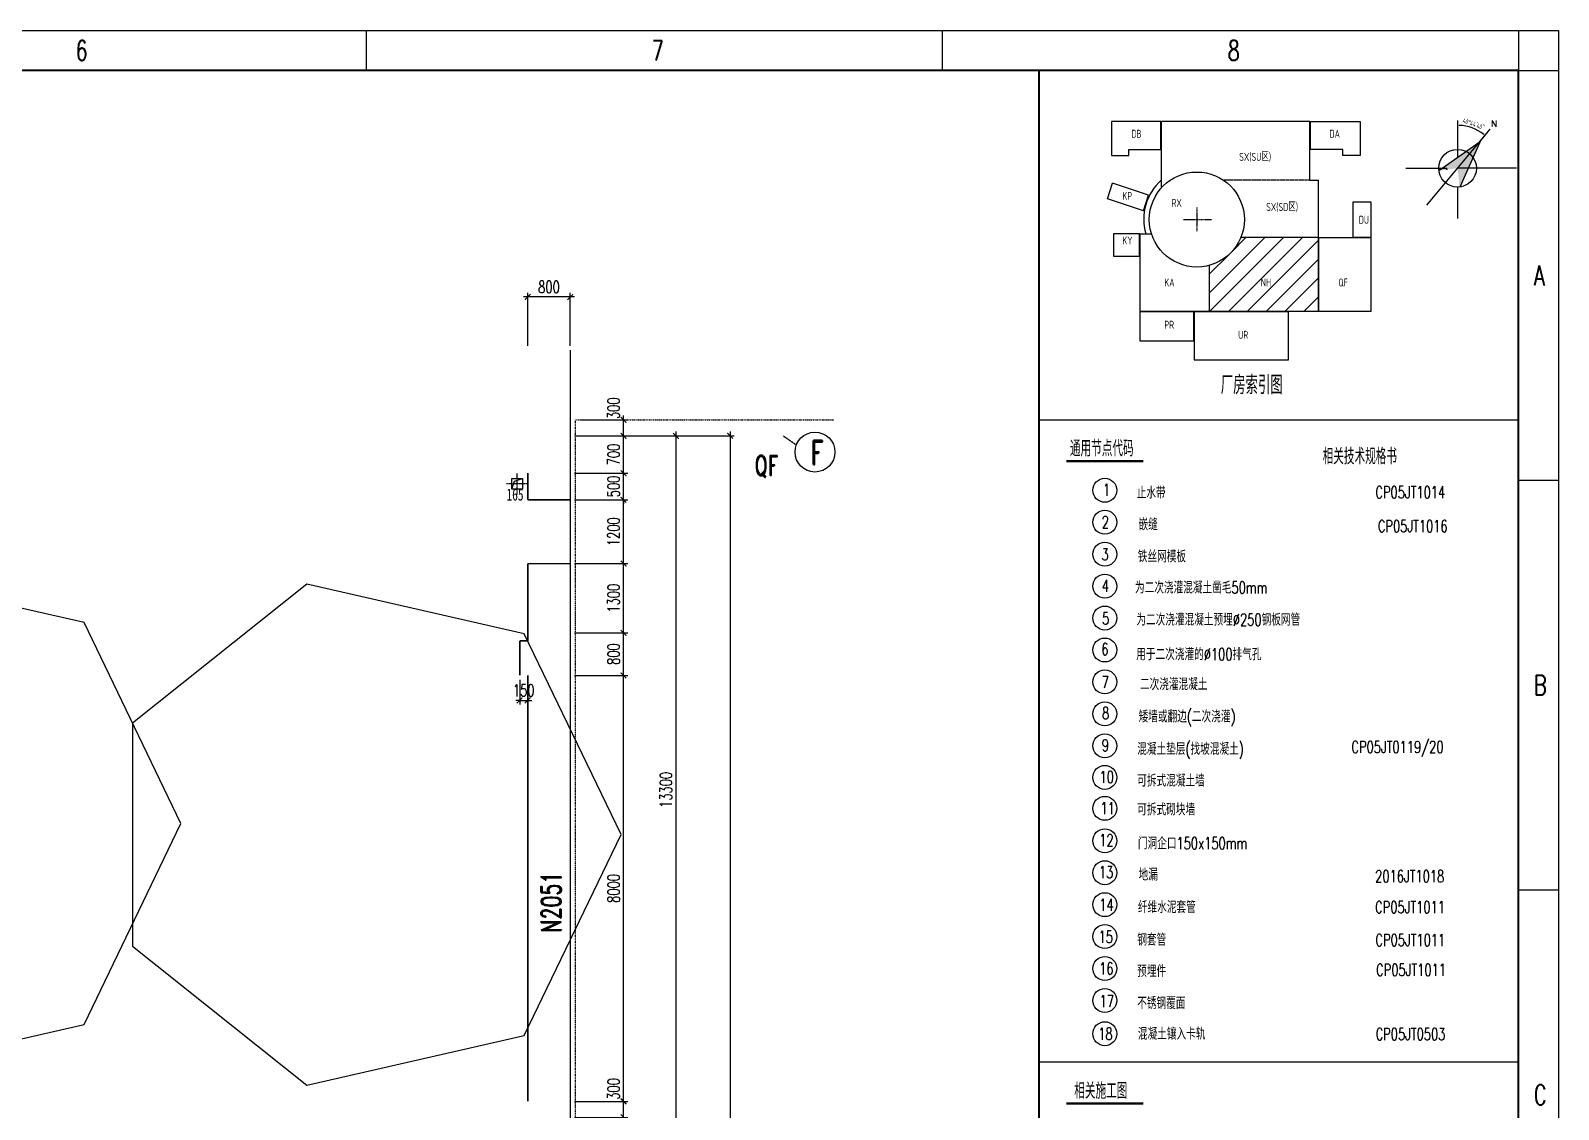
# Model space of a CAD drawing. Extents: x -146752 to 323108, y -93193 to -30118.
# Drawn here: x -59555 to -30863, y -50385 to -30118 of the extents above; entities that cross this region are included whole.
import ezdxf
from ezdxf.enums import TextEntityAlignment as Align

# ---------------------------------------------------------------- set-up
doc = ezdxf.new("R2010")
doc.units = 0
for name, pattern in [('CENTER', [50.8, 31.75, -6.35, 6.35, -6.35]), ('DIVIDEX2', [2.5, 1, -0.5, 0, -0.5, 0, -0.5]), ('DOTE', [2.42, 2, -0.2, 0.02, -0.2]), ('DOTT', [2.8, 0.8, 0.8, 0.8, -0.2, 0, -0.2])]:
    doc.linetypes.add(name, pattern=pattern)
doc.layers.get('0').update_dxf_attribs({"linetype": 'CONTINUOUS'})
doc.layers.get('Defpoints').update_dxf_attribs({"linetype": 'CONTINUOUS'})
for name, color, linetype in [('0S-HOLE', 1, 'CONTINUOUS'), ('AXIS', 1, 'DOTE'), ('B版云线202106', 2, 'CONTINUOUS'), ('C6(轴线)', 1, 'DOTT'), ('C77(文本)', 7, 'CONTINUOUS'), ('DIM', 3, 'CONTINUOUS'), ('NHFVVP_CenterLine', 4, 'CONTINUOUS'), ('NHHQQP_CenterLine', 7, 'CONTINUOUS'), ('NHHTTP_CenterLine', 7, 'CONTINUOUS'), ('NHHWWK', 7, 'CONTINUOUS'), ('NHHWWK_OpenLine', 7, 'CONTINUOUS'), ('TEXT', 4, 'CONTINUOUS'), ('TK', 4, 'CONTINUOUS'), ('wall', 7, 'CONTINUOUS'), ('Wall No.', 1, 'CONTINUOUS'), ('中心线', 2, 'CENTER'), ('厂房分隔线', 2, 'CONTINUOUS'), ('缩略图', 4, 'CONTINUOUS')]:
    doc.layers.add(name, color=color, linetype=linetype)
doc.styles.add('HZ', font='TXT.shx', dxfattribs={"width": 0.7, "bigfont": 'hz.shx'})
doc.styles.add('HZbine', font='txt_____.ttf', dxfattribs={"width": 0.7, "bigfont": 'HZTXT'})
doc.styles.add('RH', font='romans.shx', dxfattribs={"width": 0.7, "bigfont": 'hz.shx'})
doc.styles.add('romand', font='romand.shx', dxfattribs={"width": 0.7, "height": 200, "bigfont": 'OCHINESE.shx'})
doc.styles.add('ROMANT', font='ROMANT.shx', dxfattribs={"width": 0.618, "height": 450, "bigfont": 'ochinese.shx'})
doc.styles.add('S1', font='tssdeng.shx', dxfattribs={"width": 0.7, "bigfont": 'tssdchn.shx'})
doc.styles.add('TSSD_Dimension', font='Tssdeng.shx', dxfattribs={"width": 0.7, "bigfont": 'tssdchn.shx'})
doc.styles.add('TSSD_Label', font='tssdeng.shx', dxfattribs={"width": 0.7, "bigfont": 'hztxt.shx'})
doc.dimstyles.new('DIM_75_1.0', dxfattribs={"dimtxt": 225, "dimasz": 75, "dimexe": 80, "dimexo": 80, "dimgap": 75, "dimtad": 1, "dimdec": 0, "dimtxsty": 'RH', "dimblk": 'ARCHTICK', "dimcen": 400, "dimdle": 80, "dimclrd": 3, "dimclre": 3, "dimclrt": 3, "dimazin": 3, "dimtfac": 1, "dimtdec": 0, "dimtix": 1, "dimtmove": 2, "dimatfit": 3, "dimldrblk": '_DIMX', "dimfxl": 250})

# ---------------------------------------------------------------- blocks, each defined once
blk = doc.blocks.new('_ArchTick')
at = {"color": 0}
blk.add_lwpolyline([(-0.71, -0.71, 0.3, 0.3, 0), (0.71, 0.71, 0.5, 0.5, 0)], format="xyseb", dxfattribs=at)
blk = doc.blocks.new('*D120')
at = {"layer": 'Defpoints', "color": 0, "transparency": 16777216}
for p in [(-49419, -42232, 0), (-48419, -42232), (-49419, -50233)]:
    blk.add_point(p, dxfattribs=at)
at = {"layer": 'DIM', "color": 3, "lineweight": -2, "transparency": 16777216}
for p, q in [((-48419, -50313), (-48419, -42152)), ((-49339, -42232), (-48339, -42232)), ((-49339, -50233), (-48339, -50233))]:
    blk.add_line(p, q, dxfattribs=at)
at = {"layer": 'DIM', "color": 3, "lineweight": -2, "transparency": 16777216, "xscale": 75, "yscale": 75, "zscale": 75}
for p, rotation in [((-48419, -42232), 90), ((-48419, -50233), 270)]:
    blk.add_blockref('_ArchTick', p, dxfattribs=dict(at, rotation=rotation))
at = {"layer": 'DIM', "color": 3, "transparency": 16777216, "insert": (-48606, -46233), "char_height": 225, "attachment_point": 5, "rotation": 90, "style": 'RH'}
blk.add_mtext('\\A1;8000', dxfattribs=at)
blk = doc.blocks.new('_DIMX')
blk.add_line((-150, 0), (150, 0))
at = {"const_width": 50}
blk.add_lwpolyline([(-70, -70), (70, 70)], dxfattribs=at)
blk = doc.blocks.new('*D121')
at = {"layer": 'Defpoints', "color": 0, "transparency": 16777216}
for p in [(-49419, -41432, 0), (-48419, -41432), (-49419, -42232, 0)]:
    blk.add_point(p, dxfattribs=at)
at = {"layer": 'DIM', "color": 3, "lineweight": -2, "transparency": 16777216}
for p, q in [((-49339, -41432), (-48339, -41432)), ((-48419, -42312), (-48419, -41352)), ((-49339, -42232), (-48339, -42232))]:
    blk.add_line(p, q, dxfattribs=at)
at = {"layer": 'DIM', "color": 3, "lineweight": -2, "transparency": 16777216, "xscale": 75, "yscale": 75, "zscale": 75}
for p, rotation in [((-48419, -41432), 90), ((-48419, -42232), 270)]:
    blk.add_blockref('_ArchTick', p, dxfattribs=dict(at, rotation=rotation))
at = {"layer": 'DIM', "color": 3, "transparency": 16777216, "insert": (-48606, -41832), "char_height": 225, "attachment_point": 5, "rotation": 90, "style": 'RH'}
blk.add_mtext('\\A1;800', dxfattribs=at)
blk = doc.blocks.new('*D122')
at = {"layer": 'Defpoints', "color": 0, "transparency": 16777216}
for p in [(-49419, -40132, 0), (-48419, -40132), (-49419, -41432, 0)]:
    blk.add_point(p, dxfattribs=at)
at = {"layer": 'DIM', "color": 3, "lineweight": -2, "transparency": 16777216}
for p, q in [((-49339, -40132), (-48339, -40132)), ((-48419, -41512), (-48419, -40052)), ((-49339, -41432), (-48339, -41432))]:
    blk.add_line(p, q, dxfattribs=at)
at = {"layer": 'DIM', "color": 3, "lineweight": -2, "transparency": 16777216, "xscale": 75, "yscale": 75, "zscale": 75}
for p, rotation in [((-48419, -40132), 90), ((-48419, -41432), 270)]:
    blk.add_blockref('_ArchTick', p, dxfattribs=dict(at, rotation=rotation))
at = {"layer": 'DIM', "color": 3, "transparency": 16777216, "insert": (-48606, -40782), "char_height": 225, "attachment_point": 5, "rotation": 90, "style": 'RH'}
blk.add_mtext('\\A1;1300', dxfattribs=at)
blk = doc.blocks.new('*D123')
at = {"layer": 'Defpoints', "color": 0, "transparency": 16777216}
for p in [(-49419, -37732, 0), (-48419, -37732), (-49419, -38432, 0)]:
    blk.add_point(p, dxfattribs=at)
at = {"layer": 'DIM', "color": 3, "lineweight": -2, "transparency": 16777216}
for p, q in [((-49339, -37732), (-48339, -37732)), ((-48419, -38512), (-48419, -37652)), ((-49339, -38432), (-48339, -38432))]:
    blk.add_line(p, q, dxfattribs=at)
at = {"layer": 'DIM', "color": 3, "lineweight": -2, "transparency": 16777216, "xscale": 75, "yscale": 75, "zscale": 75}
for p, rotation in [((-48419, -37732), 90), ((-48419, -38432), 270)]:
    blk.add_blockref('_ArchTick', p, dxfattribs=dict(at, rotation=rotation))
at = {"layer": 'DIM', "color": 3, "transparency": 16777216, "insert": (-48606, -38082), "char_height": 225, "attachment_point": 5, "rotation": 90, "style": 'RH'}
blk.add_mtext('\\A1;700', dxfattribs=at)
blk = doc.blocks.new('*D124')
at = {"layer": 'Defpoints', "color": 0, "transparency": 16777216}
for p in [(-47435, -37732), (-48344, -77132, 0), (-46419, -77132)]:
    blk.add_point(p, dxfattribs=at)
at = {"layer": 'DIM', "color": 3, "lineweight": -2, "transparency": 16777216}
for p, q in [((-47355, -37732), (-46339, -37732)), ((-46419, -37652), (-46419, -77212)), ((-48264, -77132), (-46339, -77132))]:
    blk.add_line(p, q, dxfattribs=at)
at = {"layer": 'DIM', "color": 3, "lineweight": -2, "transparency": 16777216, "xscale": 75, "yscale": 75, "zscale": 75}
for p, rotation in [((-46419, -37732), 90), ((-46419, -77132), 270)]:
    blk.add_blockref('_ArchTick', p, dxfattribs=dict(at, rotation=rotation))
at = {"layer": 'DIM', "color": 3, "transparency": 16777216, "insert": (-46606, -57432), "char_height": 225, "attachment_point": 5, "rotation": 90, "style": 'RH'}
blk.add_mtext('\\A1;39400', dxfattribs=at)
blk = doc.blocks.new('*D125')
at = {"layer": 'Defpoints', "color": 0, "transparency": 16777216}
for p in [(-50219, -35123), (-50219, -36123, 0), (-49419, -36123, 0)]:
    blk.add_point(p, dxfattribs=at)
at = {"layer": 'DIM', "color": 3, "lineweight": -2, "transparency": 16777216}
for p, q in [((-49339, -35123), (-50299, -35123)), ((-50219, -36043), (-50219, -35043)), ((-49419, -36043), (-49419, -35043))]:
    blk.add_line(p, q, dxfattribs=at)
at = {"layer": 'DIM', "color": 3, "lineweight": -2, "transparency": 16777216, "xscale": 75, "yscale": 75, "zscale": 75, "rotation": 180}
blk.add_blockref('_ArchTick', (-50219, -35123), dxfattribs=at)
at = {"layer": 'DIM', "color": 3, "lineweight": -2, "transparency": 16777216, "xscale": 75, "yscale": 75, "zscale": 75}
blk.add_blockref('_ArchTick', (-49419, -35123), dxfattribs=at)
at = {"layer": 'DIM', "color": 3, "transparency": 16777216, "insert": (-49819, -34935), "char_height": 225, "attachment_point": 5, "style": 'RH'}
blk.add_mtext('\\A1;800', dxfattribs=at)
blk = doc.blocks.new('*D126')
at = {"layer": 'Defpoints', "color": 0, "transparency": 16777216}
for p in [(-49419, -38932, 0), (-48419, -38932), (-49419, -40132)]:
    blk.add_point(p, dxfattribs=at)
at = {"layer": 'DIM', "color": 3, "lineweight": -2, "transparency": 16777216}
for p, q in [((-49339, -38932), (-48339, -38932)), ((-48419, -40212), (-48419, -38852)), ((-49339, -40132), (-48339, -40132))]:
    blk.add_line(p, q, dxfattribs=at)
at = {"layer": 'DIM', "color": 3, "lineweight": -2, "transparency": 16777216, "xscale": 75, "yscale": 75, "zscale": 75}
for p, rotation in [((-48419, -38932), 90), ((-48419, -40132), 270)]:
    blk.add_blockref('_ArchTick', p, dxfattribs=dict(at, rotation=rotation))
at = {"layer": 'DIM', "color": 3, "transparency": 16777216, "insert": (-48606, -39532), "char_height": 225, "attachment_point": 5, "rotation": 90, "style": 'RH'}
blk.add_mtext('\\A1;1200', dxfattribs=at)
blk = doc.blocks.new('*D127')
at = {"layer": 'Defpoints', "color": 0, "transparency": 16777216}
for p in [(-49419, -38432, 0), (-48419, -38432), (-49419, -38932, 0)]:
    blk.add_point(p, dxfattribs=at)
at = {"layer": 'DIM', "color": 3, "lineweight": -2, "transparency": 16777216}
for p, q in [((-49339, -38432), (-48339, -38432)), ((-48419, -38432), (-48419, -38357)), ((-48419, -38932), (-48419, -38432)), ((-49339, -38932), (-48339, -38932)), ((-48419, -38932), (-48419, -39007))]:
    blk.add_line(p, q, dxfattribs=at)
at = {"layer": 'DIM', "color": 3, "lineweight": -2, "transparency": 16777216, "xscale": 75, "yscale": 75, "zscale": 75}
for p, rotation in [((-48419, -38432), 270), ((-48419, -38932), 90)]:
    blk.add_blockref('_ArchTick', p, dxfattribs=dict(at, rotation=rotation))
at = {"layer": 'DIM', "color": 3, "transparency": 16777216, "insert": (-48606, -38682), "char_height": 225, "attachment_point": 5, "rotation": 90, "style": 'RH'}
blk.add_mtext('\\A1;500', dxfattribs=at)
blk = doc.blocks.new('*D131')
at = {"layer": 'Defpoints', "color": 0, "transparency": 16777216}
for p in [(-48419, -37732, 0), (-49419, -51032, 0), (-47435, -51032)]:
    blk.add_point(p, dxfattribs=at)
at = {"layer": 'DIM', "color": 3, "lineweight": -2, "transparency": 16777216}
for p, q in [((-48339, -37732), (-47355, -37732)), ((-47435, -37652), (-47435, -51112)), ((-49339, -51032), (-47355, -51032))]:
    blk.add_line(p, q, dxfattribs=at)
at = {"layer": 'DIM', "color": 3, "lineweight": -2, "transparency": 16777216, "xscale": 75, "yscale": 75, "zscale": 75}
for p, rotation in [((-47435, -37732), 90), ((-47435, -51032), 270)]:
    blk.add_blockref('_ArchTick', p, dxfattribs=dict(at, rotation=rotation))
at = {"layer": 'DIM', "color": 3, "transparency": 16777216, "insert": (-47623, -44382), "char_height": 225, "attachment_point": 5, "rotation": 90, "style": 'RH'}
blk.add_mtext('\\A1;13300', dxfattribs=at)
blk = doc.blocks.new('*D137')
at = {"layer": 'Defpoints', "color": 0, "transparency": 16777216}
for p in [(-49319, -37432, 0), (-48419, -37432), (-49419, -37732, 0)]:
    blk.add_point(p, dxfattribs=at)
at = {"layer": 'DIM', "color": 3, "lineweight": -2, "transparency": 16777216}
for p, q in [((-49239, -37432), (-48339, -37432)), ((-48419, -37812), (-48419, -37352)), ((-49339, -37732), (-48339, -37732))]:
    blk.add_line(p, q, dxfattribs=at)
at = {"layer": 'DIM', "color": 3, "lineweight": -2, "transparency": 16777216, "xscale": 75, "yscale": 75, "zscale": 75}
for p, rotation in [((-48419, -37432), 90), ((-48419, -37732), 270)]:
    blk.add_blockref('_ArchTick', p, dxfattribs=dict(at, rotation=rotation))
at = {"layer": 'DIM', "color": 3, "transparency": 16777216, "insert": (-48606, -37214), "char_height": 225, "attachment_point": 5, "rotation": 90, "style": 'RH'}
blk.add_mtext('\\A1;300', dxfattribs=at)
blk = doc.blocks.new('_ClosedBlank')
at = {"color": 0}
blk.add_lwpolyline([(0, 0, 0, 0.658, 0), (-2.5, 0, 0.658, 0.658, 0)], format="xyseb", dxfattribs=at)
blk = doc.blocks.new('A$C5E8E3E41')
at = {"layer": 'DIM'}
blk.add_line((160, -2794), (1787, -851), dxfattribs=at)
blk.add_arc((0, -2986), 2685, 52.20852, 87.86565, dxfattribs=at)
at = {"layer": '缩略图'}
for p, q in [((0, 0), (0, -2316)), ((-1925, -5287), (2050, -536)), ((-3235, -2986), (-671, -2986)), ((3695, -2985), (0, -2986)), ((0, -4168), (0, -6137))]:
    blk.add_line(p, q, dxfattribs=at)
blk.add_lwpolyline([(-1172, -3135), (1408, -1304), (135, -4160)], dxfattribs=at)
blk.add_circle((0, -2986), 1181, dxfattribs=at)
blk.add_point((-669, -3033), dxfattribs=at)
blk.add_point((-669, -3033), dxfattribs=at)
for points in [[(0, -2986), (-1172, -3135), (1408, -1304)], [(135, -4160), (1408, -1304), (0, -2986)]]:
    blk.add_solid(points, dxfattribs=at)
at = {"layer": 'DIM', "xscale": 100, "yscale": 100, "zscale": 100}
for p, rotation in [((0, -301), 178.9328260940947), ((1723, -927), 321.1413489768363)]:
    blk.add_blockref('_ClosedBlank', p, dxfattribs=dict(at, rotation=rotation))
at = {"layer": 'DIM', "color": 7, "insert": (1004, -222), "char_height": 300, "attachment_point": 5, "rotation": 340.03709, "style": 'TSSD_Dimension'}
blk.add_mtext('\\A1;40°44\'40"', dxfattribs=at)
at = {"layer": '缩略图', "style": 'ROMANT'}
blk.add_text('N', height=400, dxfattribs=at).set_placement((2099, -395))
blk = doc.blocks.new('A$C3CC76250')
at = {"layer": 'TEXT', "lineweight": 30}
h = blk.add_hatch(dxfattribs=at)
h.set_pattern_fill('ANSI31', color=256, scale=3000, style=0)
h.set_pattern_definition([(45, (-770190, -402651), (-6735.19, 6735.19), [])])
h.paths.add_polyline_path([(1880, 0), (1880, -2491, -0.375525), (4213, -2205), (7459, -2205), (7459, 0)])
h.paths.add_polyline_path([(4731, -1679), (4731, -1022), (6141, -1022), (6141, -1679)], flags=24)
h = blk.add_hatch(dxfattribs=at)
h.set_pattern_fill('ANSI31', color=5, scale=4000, style=0)
h.set_pattern_definition([(45, (-510316.34, 2095162.27), (-353.55339, 353.55339), [])])
h.paths.add_polyline_path([(7781, -4361), (4861, -4361, -0.231141), (3690, -5401), (3690, -7140), (7781, -7140)])
h.paths.add_polyline_path([(5553, -6236), (5965, -6236), (5965, -5872), (5553, -5872)], flags=24)
at = {"linetype": 'CENTER', "ltscale": 0.3}
blk.add_line((7459, -2205), (4213, -2205), dxfattribs=at)
at = {"layer": '中心线'}
for p, q in [((3210, -3227), (3210, -4134)), ((2709, -3682), (3757, -3682))]:
    blk.add_line(p, q, dxfattribs=at)
at = {"layer": '缩略图'}
for p, q in [((7459, 0), (1880, 0)), ((1880, -2491), (1880, 0)), ((7459, -2205), (7459, 0)), ((7459, -2205), (7781, -2205)), ((7781, -7140), (7781, -2205)), ((-152, -2905), (39, -2319)), ((1397, -2765), (39, -2319)), ((1202, -3349), (1397, -2765)), ((1202, -3349), (-152, -2905)), ((1068, -4221), (1068, -7140)), ((1068, -4221), (1509, -4221)), ((7781, -4361), (4861, -4361)), ((3690, -7140), (3690, -5401)), ((3690, -7140), (1068, -7140)), ((7781, -7140), (3690, -7140))]:
    blk.add_line(p, q, dxfattribs=at)
for points in [[(0, -1281), (651, -1281), (651, -1050), (1862, -1050), (1862, 0), (0, 0), (0, -1281)], [(9339, -1281), (8688, -1281), (8688, -1050), (7477, -1050), (7477, 0), (9339, 0), (9339, -1281)], [(1068, -7147), (1068, -8239), (3097, -8239), (3097, -7147), (1068, -7147)]]:
    blk.add_lwpolyline(points, dxfattribs=at)
for points in [[(9083, -4354), (9083, -3017), (9748, -3017), (9748, -4354)], [(1057, -4221), (77, -4221), (77, -5061), (1057, -5061)], [(7788, -4361), (9748, -4361), (9748, -7140), (7788, -7140)], [(3105, -8953), (6654, -8953), (6654, -7147), (3105, -7147)]]:
    blk.add_lwpolyline(points, close=True, dxfattribs=at)
blk.add_circle((3210, -3682), 1785, dxfattribs=at)
blk.add_arc((3210, -3682), 1995, 131.81448, 195.67471, dxfattribs=at)
at = {"layer": 'TEXT', "color": 7, "lineweight": 30, "xscale": 0.6000000000000001, "yscale": 0.6000000000000001, "zscale": 0.6000000000000001}
blk.add_blockref('A$C5E8E3E41', (13001, 36), dxfattribs=at)
at = {"color": 0, "linetype": 'ByBlock', "style": 'TSSD_Label', "width": 0.7}
for s, p in [('DB', (748, -610)), ('DA', (8191, -610)), ('KP', (411, -2945)), ('RX', (2258, -3207)), ('DU', (9291, -3840)), ('KY', (411, -4620)), ('KA', (1987, -6198)), ('NH', (5613, -6198)), ('QF', (8525, -6198)), ('PR', (1987, -7785)), ('UR', (4761, -8162))]:
    blk.add_text(s, height=300, dxfattribs=at).set_placement(p)
at = {"linetype": 'ByBlock', "style": 'TSSD_Label', "width": 0.7}
for s, p in [('SX(SU区)', (4801, -1479)), ('SX(SD区)', (5813, -3361))]:
    blk.add_text(s, height=300, dxfattribs=at).set_placement(p)
blk = doc.blocks.new('A$C4f303797')
at = {"layer": 'TEXT', "color": 7, "lineweight": 30, "xscale": 0.5, "yscale": 0.5, "zscale": 0.5}
blk.add_blockref('A$C3CC76250', (76, 4477), dxfattribs=at)
at = {"layer": 'C77(文本)', "color": 0, "style": 'S1', "width": 0.7}
blk.add_text('厂房索引图', height=350, dxfattribs=at).set_placement((2130, -751), align=Align.BOTTOM_LEFT)
blk = doc.blocks.new('A$Cc6a5050b')
at = {"layer": 'NHFVVP_CenterLine', "ltscale": 10}
blk.add_blockref('A$C4f303797', (-7851, -5335), dxfattribs=at)
blk = doc.blocks.new('A$Ce1f04ecb')
at = {"layer": 'B版云线202106', "xscale": 0.5, "yscale": 0.5, "zscale": 0.5}
blk.add_blockref('A$Cc6a5050b', (-286, -226), dxfattribs=at)
blk = doc.blocks.new('*D143')
at = {"layer": 'Defpoints', "color": 0, "transparency": 16777216}
for p in [(-49419, -50233), (-48419, -50233), (-49419, -50533)]:
    blk.add_point(p, dxfattribs=at)
at = {"layer": 'DIM', "color": 3, "lineweight": -2, "transparency": 16777216}
for p, q in [((-48419, -50613), (-48419, -50153)), ((-49339, -50233), (-48339, -50233)), ((-49339, -50533), (-48339, -50533))]:
    blk.add_line(p, q, dxfattribs=at)
at = {"layer": 'DIM', "color": 3, "lineweight": -2, "transparency": 16777216, "xscale": 75, "yscale": 75, "zscale": 75}
for p, rotation in [((-48419, -50233), 90), ((-48419, -50533), 270)]:
    blk.add_blockref('_ArchTick', p, dxfattribs=dict(at, rotation=rotation))
at = {"layer": 'DIM', "color": 3, "transparency": 16777216, "insert": (-48606, -50000), "char_height": 225, "attachment_point": 5, "rotation": 90, "style": 'RH'}
blk.add_mtext('\\A1;300', dxfattribs=at)
blk = doc.blocks.new('*D161')
at = {"layer": 'Defpoints', "color": 0, "transparency": 16777216}
for p in [(-50369, -42232), (-50219, -42232), (-50219, -42701)]:
    blk.add_point(p, dxfattribs=at)
at = {"layer": 'DIM', "color": 3, "lineweight": -2, "transparency": 16777216}
for p, q in [((-50369, -42312), (-50369, -42781)), ((-50219, -42312), (-50219, -42781)), ((-50369, -42701), (-50444, -42701)), ((-50369, -42701), (-50219, -42701)), ((-50219, -42701), (-50144, -42701))]:
    blk.add_line(p, q, dxfattribs=at)
at = {"layer": 'DIM', "color": 3, "lineweight": -2, "transparency": 16777216, "xscale": 75, "yscale": 75, "zscale": 75}
blk.add_blockref('_ArchTick', (-50369, -42701), dxfattribs=at)
at = {"layer": 'DIM', "color": 3, "lineweight": -2, "transparency": 16777216, "xscale": 75, "yscale": 75, "zscale": 75, "rotation": 180}
blk.add_blockref('_ArchTick', (-50219, -42701), dxfattribs=at)
at = {"layer": 'DIM', "color": 3, "transparency": 16777216, "insert": (-50294, -42513), "char_height": 225, "attachment_point": 5, "style": 'RH'}
blk.add_mtext('\\A1;150', dxfattribs=at)

msp = doc.modelspace()

# ---------------------------------------------------------------- linework, layer by layer
for points in [[(-120037.9, -30118.5), (-30862.9, -30118.5), (-30862.9, -93193.5), (-120037.9, -93193.5)], [(-56733.4, -45014.5), (-58550.9, -41240.3), (-62634.9, -40308.2), (-65909.9, -42920), (-65909.9, -47109), (-62634.9, -49720.8), (-58550.9, -48788.6)], [(-48465.5, -45221.9), (-50283.1, -41447.8), (-54367, -40515.6), (-57642.1, -43127.4), (-57642.1, -47316.4), (-54367, -49928.2), (-50283.1, -48996.1)]]:
    msp.add_lwpolyline(points, close=True)
at = {"layer": 'AXIS', "ltscale": 0.2}
msp.add_line((-45418.8, -37732.3, 0), (-45170.8, -37903.5, 0), dxfattribs=at)
at = {"layer": 'AXIS', "linetype": 'Continuous'}
msp.add_circle((-44824.2, -38036.5, 0), 375, dxfattribs=at)
at = {"layer": 'C6(轴线)', "linetype": 'DOTE'}
msp.add_line((-49418.8, -36122.6), (-49418.8, -80132.4, 0), dxfattribs=at)
at = {"layer": 'C77(文本)', "color": 4}
msp.add_line((-31610.9, -49497.9), (-40618.9, -49497.9), dxfattribs=at)
at = {"layer": 'C77(文本)', "const_width": 45}
for points in [[(-40105.7, -38206.1), (-38659.9, -38206.1)], [(-40105.7, -50272.9), (-38659.9, -50272.9)]]:
    msp.add_lwpolyline(points, dxfattribs=at)
at = {"layer": 'NHHTTP_CenterLine', "color": 1, "linetype": 'CENTER', "ltscale": 0.005}
for p, q in [((-50418.8, -38832.3), (-50418.8, -38432.3)), ((-50218.8, -38632.3), (-50618.8, -38632.3))]:
    msp.add_line(p, q, dxfattribs=at)
at = {"layer": 'NHHWWK', "color": 3, "linetype": 'Continuous'}
msp.add_lwpolyline([(-50318.8, -38532.3), (-50318.8, -38732.3), (-50518.8, -38732.3), (-50518.8, -38532.3)], close=True, dxfattribs=at)
at = {"layer": 'NHHWWK_OpenLine', "color": 3, "linetype": 'Continuous'}
msp.add_polyline3d([(-50518.8, -38732.3, 0), (-50465.4, -38582.3, 0), (-50318.8, -38532.3, 0)], dxfattribs=at)
at = {"layer": 'TEXT'}
for centre in [(-39382.6, -38754.1), (-39382.6, -39354.1), (-39382.6, -39954.1), (-39382.6, -40554.1), (-39382.6, -41154.1), (-39382.6, -41754.1), (-39382.6, -42354.1), (-39382.6, -42954.1), (-39382.6, -43554.1), (-39382.6, -44147.4), (-39382.6, -44728.8), (-39382.6, -45337.9), (-39382.6, -45937.9), (-39382.6, -46537.9), (-39382.6, -47137.9), (-39382.6, -47737.9), (-39382.6, -48337.5), (-39382.6, -48962.3)]:
    msp.add_circle(centre, 225, dxfattribs=at)
at = {"layer": 'TK', "color": 4, "flags": 128}
for points in [[(-120037.9, -30118.5), (-30862.9, -30118.5)], [(-53254.9, -30118.5), (-53254.9, -30868.5)], [(-42436.9, -30118.5), (-42436.9, -30868.5)], [(-31612.9, -30118.5), (-31612.9, -30868.5)], [(-30862.9, -30118.5), (-30862.9, -93193.5)], [(-31612.9, -30868.5), (-30862.9, -30868.5)], [(-31612.9, -38565.4), (-30862.9, -38565.4)], [(-31612.9, -46262.2), (-30862.9, -46262.2)]]:
    msp.add_lwpolyline(points, dxfattribs=at)
at = {"layer": 'TK', "color": 4, "const_width": 37.5}
msp.add_lwpolyline([(-118162.9, -30868.5), (-31618.9, -30868.5), (-31618.9, -92443.5), (-118162.9, -92443.5)], close=True, dxfattribs=at)
at = {"layer": 'wall', "const_width": 30}
for points in [[(-49418.8, -37432.3), (-49418.8, -36122.6)], [(-49418.8, -38932.3), (-49418.8, -37432.3)], [(-50218.8, -38932.3), (-50218.8, -38432.3)], [(-50218.8, -38932.3), (-49418.8, -38932.3)], [(-50218.8, -41432.3), (-50218.8, -40132.3)], [(-49418.8, -77132.3), (-49418.8, -40132.3)], [(-50368.8, -42232.3), (-50368.8, -41582.3)], [(-50368.8, -41582.3), (-50218.8, -41582.3)], [(-50218.8, -41432.3), (-50218.8, -41582.3)], [(-50218.8, -50232.8), (-50218.8, -42232.3)]]:
    msp.add_lwpolyline(points, dxfattribs=at)
at = {"layer": 'wall', "const_width": 30, "elevation": 0}
msp.add_lwpolyline([(-50218.8, -40132.3), (-49418.8, -40132.3)], dxfattribs=at)
at = {"layer": '厂房分隔线', "linetype": 'DIVIDEX2', "ltscale": 0.2}
for p, q in [((-49318.8, -77132.3), (-49318.8, -37432.3)), ((-49318.8, -37432.3, 0), (-44469.5, -37432.3, 0))]:
    msp.add_line(p, q, dxfattribs=at)
at = {"layer": '缩略图'}
msp.add_line((-40618.9, -37431.1), (-31618.9, -37431.1), dxfattribs=at)
at = {"layer": '缩略图', "const_width": 40}
msp.add_lwpolyline([(-40618.9, -55660.4), (-40618.9, -30868.5)], dxfattribs=at)

# ---------------------------------------------------------------- block references
at = {"layer": '0S-HOLE', "xscale": 2, "yscale": 2, "zscale": 2}
msp.add_blockref('A$Ce1f04ecb', (-30911.1, -30517.4), dxfattribs=at)

# ---------------------------------------------------------------- texts
at = {"layer": 'AXIS', "style": 'romand', "width": 0.7}
msp.add_text('F', height=450, dxfattribs=at).set_placement((-44783.1, -38046.2, 0), align=Align.MIDDLE)
at = {"layer": 'C77(文本)', "style": 'S1', "width": 0.7}
for s, p in [('通用节点代码', (-40036.8, -38118.7)), ('相关施工图', (-39955.2, -50185.5))]:
    msp.add_text(s, height=300, dxfattribs=at).set_placement(p)
at = {"layer": 'NHHQQP_CenterLine', "color": 3, "width": 0.7}
msp.add_text('165', height=225, dxfattribs=at).set_placement((-50457.2, -38834), align=Align.MIDDLE_CENTER)
at = {"layer": 'TEXT', "style": 'HZ', "width": 0.7}
for s, height, p in [('相关技术规格书', 300, (-35290.9, -38267.2)), ('1', 225, (-39416.1, -38857.5)), ('止水带', 225, (-38782.6, -38914.6)), ('CP05JT1014', 225, (-34299.6, -38904.6)), ('2', 225, (-39439.3, -39465.7)), ('嵌缝', 225, (-38748.8, -39507.2)), ('CP05JT1016', 225, (-34253.3, -39539.5)), ('3', 225, (-39442.6, -40069.8)), ('铁丝网模板', 225, (-38761.7, -40109.9)), ('4', 225, (-39440.6, -40661.3)), (' 为二次浇灌混凝土凿毛50mm', 225, (-38955, -40694.3)), ('5', 225, (-39431.9, -41273.3)), ('为二次浇灌混凝土预埋%%C250钢板网管', 225, (-38788.5, -41297.5)), ('6', 225, (-39447.6, -41852.2)), ('用于二次浇灌的%%c100排气孔', 225, (-38790.6, -41947.5)), ('7', 225, (-39438.6, -42473.6)), ('二次浇灌混凝土', 225, (-38721.3, -42508.9)), ('8', 225, (-39432.5, -43052.1)), ('矮墙或翻边(二次浇灌)', 225, (-38746.9, -43115.8)), ('9', 225, (-39436.6, -43658.4)), ('混凝土垫层(找坡混凝土)', 225, (-38772.5, -43725.2)), ('CP05JT0119/20', 225, (-34749.3, -43689)), ('10', 225, (-39481.4, -44252.6)), ('可拆式混凝土墙', 225, (-38772.5, -44320.6)), ('11', 225, (-39463.3, -44840.4)), ('可拆式砌块墙', 225, (-38772.5, -44862.5)), ('12', 225, (-39484.3, -45440.6)), ('门洞企口150x150mm', 225, (-38759.7, -45497.2)), ('13', 225, (-39493.1, -46040.8)), ('地漏', 225, (-38746.9, -46085.1)), ('2016JT1018', 225, (-34304.2, -46117.2)), ('14', 225, (-39483.8, -46651.9)), ('纤维水泥套管', 225, (-38759.7, -46697.1)), ('CP05JT1011', 225, (-34304.2, -46699.1)), ('15', 225, (-39498.1, -47256.4)), ('钢套管', 225, (-38772.5, -47309.1)), ('CP05JT1011', 225, (-34298.8, -47315)), ('16', 225, (-39487.8, -47848.7)), ('预埋件', 225, (-38772.5, -47899)), ('CP05JT1011', 225, (-34285.7, -47876.8)), ('17', 225, (-39478.7, -48460.6)), ('不锈钢覆面', 225, (-38772.5, -48498.6)), ('18', 225, (-39505.2, -49076.7)), ('混凝土镶入卡轨', 225, (-38759.7, -49076.1)), ('CP05JT0503', 225, (-34295.6, -49081.6))]:
    msp.add_text(s, height=height, dxfattribs=at).set_placement(p)
at = {"layer": 'TK', "color": 4, "style": 'HZbine', "width": 0.7}
for s, p in [('6', (-58707.8, -30681)), ('7', (-47889.8, -30681)), ('8', (-37071.8, -30681)), ('A', (-31323.8, -34905)), ('B', (-31323.8, -42601.8)), ('C', (-31323.8, -50298.7))]:
    msp.add_text(s, height=375, dxfattribs=at).set_placement(p)
at = {"layer": 'Wall No.', "lineweight": 5, "style": 'romand', "width": 0.7}
msp.add_text('N2051', height=375, rotation=90, dxfattribs=at).set_placement((-49589.5, -47064.4, 0))
at = {"layer": '厂房分隔线', "style": 'romand', "width": 0.7}
msp.add_text('QF', height=375, dxfattribs=at).set_placement((-45958.8, -38474.4, 0))

# ---------------------------------------------------------------- dimensions: what is measured, and where the dimension line sits
at = {"layer": 'DIM'}
for base, p1, p2, picture, middle in [((-50218.8, -35122.7, 0), (-49418.8, -36122.6), (-50218.8, -36122.6), '*D125', (-49818.8, -34935.2, 0)), ((-50218.8, -42700.7), (-50369, -42232.3), (-50218.8, -42232.3), '*D161', (-50293.9, -42513.2))]:
    dim = msp.add_linear_dim(base=base, p1=p1, p2=p2, dimstyle='DIM_75_1.0', dxfattribs=at)
    dim.commit()
    dim.dimension.update_dxf_attribs({"geometry": picture, "text_midpoint": middle})
for base, p1, p2, picture, middle in [((-48418.9, -37432.3, 0), (-49418.8, -37732.3), (-49318.8, -37432.3), '*D137', (-48606.4, -37214.4, 0)), ((-48418.9, -50232.8, 0), (-49418.8, -50532.8, 0), (-49418.8, -50232.8, 0), '*D143', (-48606.4, -50000.3, 0))]:
    dim = msp.add_linear_dim(base=base, p1=p1, p2=p2, angle=90, dimstyle='DIM_75_1.0', dxfattribs=at)
    dim.commit()
    dim.dimension.update_dxf_attribs({"geometry": picture, "text_midpoint": middle, "dimtype": 160})
for base, p1, p2, picture, middle in [((-48418.9, -37732.3, 0), (-49418.8, -38432.3), (-49418.8, -37732.3), '*D123', (-48606.4, -38082.3, 0)), ((-47435.4, -51032.3, 0), (-48418.9, -37732.3), (-49418.8, -51032.3), '*D131', (-47622.9, -44382.3, 0)), ((-46418.8, -77132.3, 0), (-47435.4, -37732.3, 0), (-48343.9, -77132.3, 0), '*D124', (-46606.3, -57432.3, 0)), ((-48418.9, -38432.3, 0), (-49418.8, -38932.3), (-49418.8, -38432.3), '*D127', (-48606.4, -38682.3, 0)), ((-48418.9, -38932.3, 0), (-49418.8, -40132.3, 0), (-49418.8, -38932.3), '*D126', (-48606.4, -39532.3, 0)), ((-48418.9, -40132.3, 0), (-49418.8, -41432.3), (-49418.8, -40132.3), '*D122', (-48606.4, -40782.3, 0)), ((-48418.9, -41432.3, 0), (-49418.8, -42232.3), (-49418.8, -41432.3), '*D121', (-48606.4, -41832.3, 0)), ((-48418.8638523, -42232.3430588, 0), (-49418.8394637, -50232.8430586), (-49418.8394637, -42232.3430588), '*D120', (-48606.3638523, -46232.5930587, 0))]:
    dim = msp.add_linear_dim(base=base, p1=p1, p2=p2, angle=90, dimstyle='DIM_75_1.0', dxfattribs=at)
    dim.commit()
    dim.dimension.update_dxf_attribs({"geometry": picture, "text_midpoint": middle})

doc.saveas('drawing.dxf')
